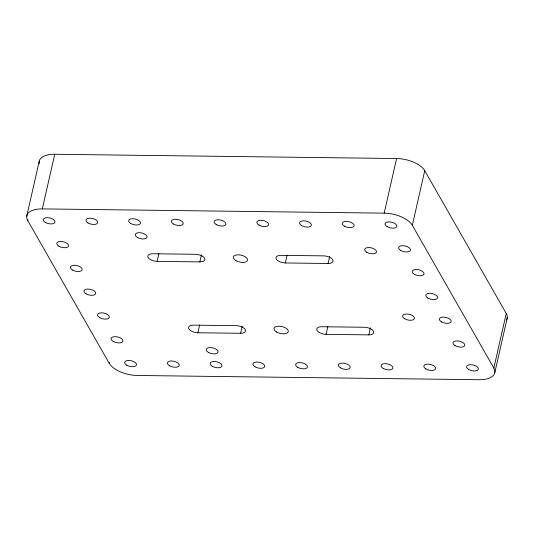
<?xml version="1.0" encoding="UTF-8"?>
<svg xmlns="http://www.w3.org/2000/svg" width="534" height="534" viewBox="0 0 534 534"><rect width="100%" height="100%" fill="white"/><g stroke="black" fill="none" stroke-linecap="round" stroke-linejoin="round"><path stroke-width="0.8" d="M26.74 216.177L39.156 161.548M39.276 163.744A22.855 11.047 12.8 0 1 54.728 154.273L396.588 158.525A22.855 11.047 12.8 0 1 424.744 170.686L506.245 313.465L493.837 368.093A22.855 11.047 12.8 0 1 479.258 379.727L137.405 375.475A22.855 11.047 12.8 0 1 109.243 363.314L27.741 220.535L27.908 219.808M27.748 220.535A22.855 11.047 12.8 0 1 42.319 208.901L54.728 154.273M109.243 363.314L109.41 362.579M157.123 261.366L199.856 261.894A7.316 3.531 12.8 0 0 204.522 258.176A7.316 3.531 12.8 0 0 195.511 254.284L152.777 253.75A7.316 3.531 12.8 0 0 148.112 257.475A7.316 3.531 12.8 0 0 157.123 261.366L158.898 253.563M199.856 261.894L201.452 254.872M197.874 332.755L240.607 333.283A7.316 3.531 12.8 0 0 245.266 329.565A7.316 3.531 12.8 0 0 236.262 325.673L193.528 325.139A7.316 3.531 12.8 0 0 188.862 328.864A7.316 3.531 12.8 0 0 197.874 332.755L199.649 324.952M240.607 333.283L242.202 326.261M285.323 262.962L328.056 263.489A7.316 3.531 12.8 0 0 332.715 259.764A7.316 3.531 12.8 0 0 323.704 255.873L280.977 255.345A7.316 3.531 12.8 0 0 276.305 259.063A7.316 3.531 12.8 0 0 285.316 262.962L287.092 255.152M328.056 263.489L329.652 256.467M326.074 334.351L368.807 334.878A7.316 3.531 12.8 0 0 373.466 331.153A7.316 3.531 12.8 0 0 364.455 327.262L321.728 326.735A7.316 3.531 12.8 0 0 317.056 330.453A7.316 3.531 12.8 0 0 326.067 334.351L327.843 326.541M42.319 208.901L384.173 213.153L396.588 158.525M368.807 334.878L370.402 327.856M493.837 368.093L412.335 225.315L424.744 170.686M494.838 372.452L507.247 317.823M506.245 313.465A22.855 11.047 12.8 0 1 506.479 319.933M384.173 213.153A22.855 11.047 12.8 0 1 412.335 225.315M45.317 222.444A6.054 2.924 12.8 0 0 54.962 222.311A6.054 2.924 12.8 0 0 47.045 217.652A6.054 2.924 12.8 0 0 45.317 222.444M455.088 345.672A6.054 2.924 12.8 0 0 464.74 345.545A6.054 2.924 12.8 0 0 456.824 340.879A6.054 2.924 12.8 0 0 455.088 345.672M441.505 321.875A6.054 2.924 12.8 0 0 451.157 321.748A6.054 2.924 12.8 0 0 443.24 317.083A6.054 2.924 12.8 0 0 441.505 321.875M427.921 298.079A6.054 2.924 12.8 0 0 437.573 297.952A6.054 2.924 12.8 0 0 429.656 293.286A6.054 2.924 12.8 0 0 427.921 298.079M414.337 274.282A6.054 2.924 12.8 0 0 423.989 274.156A6.054 2.924 12.8 0 0 416.073 269.49A6.054 2.924 12.8 0 0 414.337 274.282M400.754 250.486A6.054 2.924 12.8 0 0 410.406 250.359A6.054 2.924 12.8 0 0 402.489 245.693A6.054 2.924 12.8 0 0 400.754 250.486M58.9 246.241A6.054 2.924 12.8 0 0 68.546 246.107A6.054 2.924 12.8 0 0 60.629 241.448A6.054 2.924 12.8 0 0 58.9 246.241M72.477 270.037A6.054 2.924 12.8 0 0 82.129 269.904A6.054 2.924 12.8 0 0 74.213 265.238A6.054 2.924 12.8 0 0 72.477 270.037M86.061 293.833A6.054 2.924 12.8 0 0 95.713 293.7A6.054 2.924 12.8 0 0 87.796 289.034A6.054 2.924 12.8 0 0 86.061 293.833M99.644 317.63A6.054 2.924 12.8 0 0 109.296 317.496A6.054 2.924 12.8 0 0 101.38 312.831A6.054 2.924 12.8 0 0 99.644 317.63M113.228 341.426A6.054 2.924 12.8 0 0 122.88 341.293A6.054 2.924 12.8 0 0 114.964 336.627A6.054 2.924 12.8 0 0 113.228 341.426M383.212 368.407A6.054 2.924 12.8 0 0 392.864 368.273A6.054 2.924 12.8 0 0 384.947 363.614A6.054 2.924 12.8 0 0 383.212 368.407M425.938 368.941A6.054 2.924 12.8 0 0 435.59 368.807A6.054 2.924 12.8 0 0 427.674 364.141A6.054 2.924 12.8 0 0 425.938 368.941M169.545 365.75A6.054 2.924 12.8 0 0 179.197 365.623A6.054 2.924 12.8 0 0 171.281 360.957A6.054 2.924 12.8 0 0 169.545 365.75M212.278 366.284A6.054 2.924 12.8 0 0 221.93 366.15A6.054 2.924 12.8 0 0 214.014 361.491A6.054 2.924 12.8 0 0 212.278 366.284M301.71 225.628A6.054 2.924 12.8 0 0 311.362 225.502A6.054 2.924 12.8 0 0 303.445 220.836A6.054 2.924 12.8 0 0 301.71 225.628M344.443 226.162A6.054 2.924 12.8 0 0 354.095 226.029A6.054 2.924 12.8 0 0 346.179 221.363A6.054 2.924 12.8 0 0 344.443 226.162M88.043 222.972A6.054 2.924 12.8 0 0 97.695 222.845A6.054 2.924 12.8 0 0 89.779 218.179A6.054 2.924 12.8 0 0 88.043 222.972M130.777 223.506A6.054 2.924 12.8 0 0 140.429 223.372A6.054 2.924 12.8 0 0 132.512 218.713A6.054 2.924 12.8 0 0 130.777 223.506M387.17 226.69A6.054 2.924 12.8 0 0 396.822 226.563A6.054 2.924 12.8 0 0 388.906 221.897A6.054 2.924 12.8 0 0 387.17 226.69M258.977 225.101A6.054 2.924 12.8 0 0 268.629 224.968A6.054 2.924 12.8 0 0 260.712 220.302A6.054 2.924 12.8 0 0 258.977 225.101M216.243 224.567A6.054 2.924 12.8 0 0 225.895 224.434A6.054 2.924 12.8 0 0 217.979 219.774A6.054 2.924 12.8 0 0 216.243 224.567M173.51 224.04A6.054 2.924 12.8 0 0 183.162 223.906A6.054 2.924 12.8 0 0 175.245 219.24A6.054 2.924 12.8 0 0 173.51 224.04M126.812 365.223A6.054 2.924 12.8 0 0 136.464 365.089A6.054 2.924 12.8 0 0 128.547 360.423A6.054 2.924 12.8 0 0 126.812 365.223M255.012 366.811A6.054 2.924 12.8 0 0 264.664 366.684A6.054 2.924 12.8 0 0 256.747 362.019A6.054 2.924 12.8 0 0 255.012 366.811M297.745 367.345A6.054 2.924 12.8 0 0 307.397 367.212A6.054 2.924 12.8 0 0 299.481 362.553A6.054 2.924 12.8 0 0 297.745 367.345M340.478 367.879A6.054 2.924 12.8 0 0 350.13 367.746A6.054 2.924 12.8 0 0 342.214 363.08A6.054 2.924 12.8 0 0 340.478 367.879M468.672 369.468A6.054 2.924 12.8 0 0 478.324 369.341A6.054 2.924 12.8 0 0 470.407 364.675A6.054 2.924 12.8 0 0 468.672 369.468M366.791 252.308A6.054 2.924 12.8 0 0 376.443 252.181A6.054 2.924 12.8 0 0 368.527 247.516A6.054 2.924 12.8 0 0 366.791 252.308M404.745 318.798A6.054 2.924 12.8 0 0 414.397 318.664A6.054 2.924 12.8 0 0 406.481 314.005A6.054 2.924 12.8 0 0 404.745 318.798M208.367 352.367A6.054 2.924 12.8 0 0 218.019 352.233A6.054 2.924 12.8 0 0 210.102 347.567A6.054 2.924 12.8 0 0 208.367 352.367M235.828 260.605A7.316 3.531 12.8 0 0 247.489 260.445A7.316 3.531 12.8 0 0 237.924 254.811A7.316 3.531 12.8 0 0 235.828 260.605M276.579 331.994A7.316 3.531 12.8 0 0 288.233 331.834A7.316 3.531 12.8 0 0 278.675 326.201A7.316 3.531 12.8 0 0 276.579 331.994M137.385 237.456A6.054 2.924 12.8 0 0 147.037 237.323A6.054 2.924 12.8 0 0 139.12 232.664A6.054 2.924 12.8 0 0 137.385 237.456"/></g></svg>
